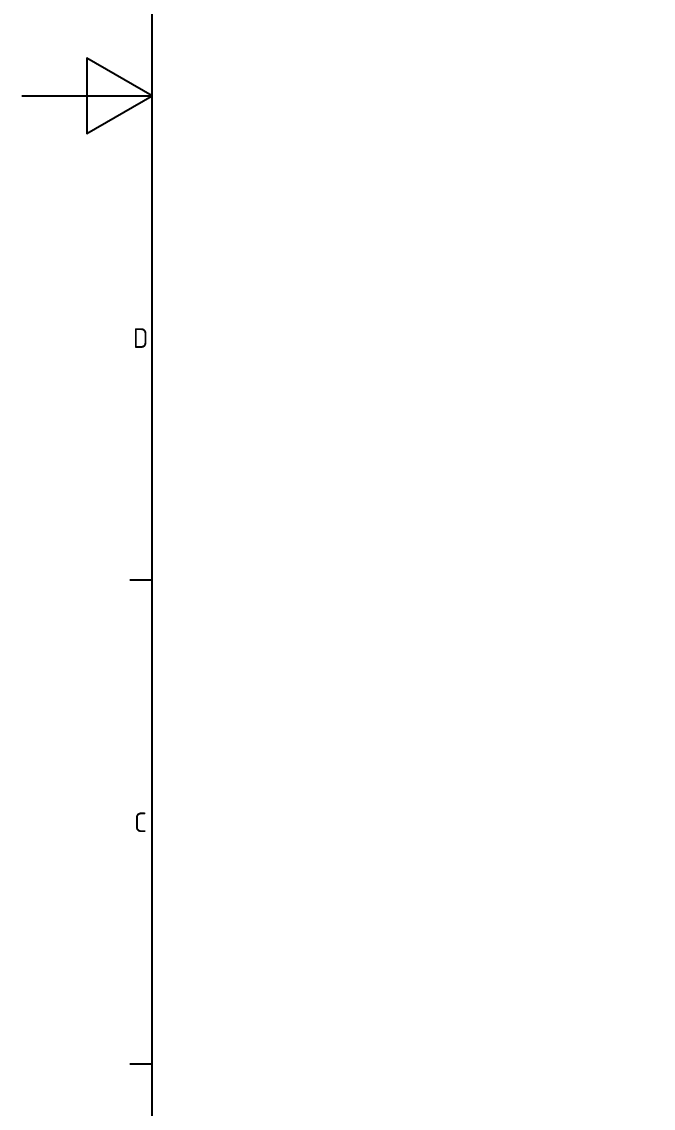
# Model space of a CAD drawing. Header units: millimetres. Extents: x 0 to 2523, y 0 to 1782.
# Drawn here: x 0 to 290.6, y 425.2 to 925.1 of the extents above; entities that cross this region are included whole.
import ezdxf

# ---------------------------------------------------------------- set-up
doc = ezdxf.new("R2010")
doc.units = ezdxf.units.MM
doc.header["$LTSCALE"] = 3
doc.layers.get('0').update_dxf_attribs({"color": 3, "lineweight": 25})
doc.layers.add('경계(ISO)', color=7, linetype='Continuous', lineweight=25)
doc.styles.add('문자 텍스트_M2B', font='isocp.shx')

# ---------------------------------------------------------------- blocks, each defined once
blk = doc.blocks.new('경계 Default Border')
at = {"layer": '경계(ISO)'}
for p, q in [((20, 222.75), (16.6, 222.75)), ((20, 148.5), (16.6, 148.5))]:
    blk.add_line(p, q, dxfattribs=at)
at = {"layer": '경계(ISO)', "flags": 128}
for points in [[(20, 20), (20, 574), (821, 574), (821, 20), (20, 20)], [(0, 297), (20, 297), (10, 302.77), (10, 291.23), (20, 297)]]:
    blk.add_lwpolyline(points, dxfattribs=at)
at = {"layer": '경계(ISO)', "color": 2, "char_height": 3, "attachment_point": 7, "style": '문자 텍스트_M2B'}
for s, insert in [('D', (17.08, 258.35)), ('C', (17.24, 184.1))]:
    blk.add_mtext(s, dxfattribs=dict(at, insert=insert))

msp = doc.modelspace()

# ---------------------------------------------------------------- block references
at = {"xscale": 3, "yscale": 3, "zscale": 3}
msp.add_blockref('경계 Default Border', (0, 0), dxfattribs=at)

doc.saveas('drawing.dxf')
